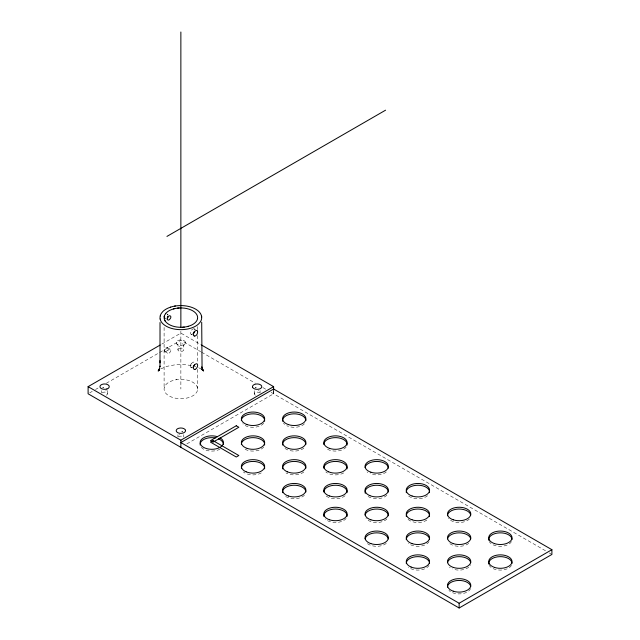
<?xml version="1.0" encoding="UTF-8"?>
<svg xmlns="http://www.w3.org/2000/svg" width="640" height="640" viewBox="0 0 640 640"><rect width="100%" height="100%" fill="white"/><g stroke="black" fill="none" stroke-linecap="round" stroke-linejoin="round"><path stroke-width="0.48" stroke-dasharray="3.2 2.4" d="M186.872 443.872L273.624 393.784L273.624 389.024M164.552 350.208L164.552 350.976M167.888 349.048L167.888 348.28A2.408 1.512 -56.4 0 0 167.376 347.52L166.792 347.392A2.392 1.52 -65.8 0 0 165.488 348.144L164.968 348.912A2.408 1.304 -64.2 0 0 164.544 350.208M190.4 365.552L190.4 366.528A3.064 2.008 -54.5 0 0 190.92 367.408A3.088 2 -61 0 0 191.264 367.6A3.064 2 -64.2 0 0 191.864 367.68A3.024 2.016 -69.1 0 0 192.072 367.672M183.264 345.944L183.776 344.992L183.76 349.584M185.144 343.68L183.536 345.664M102.192 392.832L102.944 392.4A2.912 1.68 0 0 1 106.656 392.592A2.912 1.68 0 0 1 107 394.736L106.248 395.176M178.464 436.864L179.208 436.432A2.912 1.68 0 0 1 183.264 436.864M161.816 344.088L180.864 333.096L200.736 344.568M89.76 392.832L92.248 391.392M95.56 389.48L98.04 388.048M106.328 383.264L180.864 340.232L200.736 351.712M160.768 368.888L167.112 366.296L175.672 364.696L184.12 364.552L192.016 365.624M105.752 390.568L106.248 390.416M258.288 390.568L258.784 390.416M176 379.768L176.816 379.632M194.896 366.376L195.824 366.672M182.024 343.448L182.512 343.608M179.208 346.384L179.704 346.536M179.208 434.448L179.704 434.6M164.544 350.976A2.408 1.264 -62.9 0 0 164.968 351.688L168.376 353.44A2.384 1.168 -53.5 0 0 169.68 352.688L170.512 351.568A2.392 1.536 -53.2 0 0 170.84 350.328A2.392 1.544 -54 0 0 170.504 349.384L167.376 347.52M164.968 351.688L165.488 351.776A2.392 1.224 -54.9 0 0 166.792 351.016L167.376 350.296A2.408 1.48 -55.4 0 0 167.896 349.048M167.104 314.088L168.088 314.608M170.272 349.192L169.68 349.064A2.384 1.552 -67.5 0 0 168.376 349.816L167.68 351.016A2.392 1.2 -66 0 0 167.44 352.288A2.392 1.192 -65.7 0 0 167.68 353.192L167.872 353.36M198.736 367.776L201.08 368.96M193.856 328.8A3.088 1.544 -58.4 0 1 194.144 328.896L195.608 329.736M165.664 318.76L166.416 319.2M191.088 334.2L191.744 334.576M201.568 352.184L255.4 383.264M262.856 387.568L266.168 389.48M271.136 392.352L545.848 550.952M549.304 552.952L551.896 554.448M191.088 367.52L191.744 367.896M176.584 343.68C179.136 346.256 177.728 345.096 177.96 349.928M167.92 315.328L167.888 314.96A2.408 1.512 -56.4 0 0 167.376 314.2M254.232 393.96L254.216 390.632M107.496 393.616L107.512 390.592M273.624 391.112L273.624 393.784M260.048 390.592L260.048 392.976M197.624 326.648L197.624 329.624M197.624 335.576L197.624 361.36M197.624 369.296L197.624 389.128M183.776 434.632L183.776 437.008M180.864 331.184L180.864 389.024M177.952 434.664L177.952 437.04M164.104 327.44L164.104 388.928M101.68 390.632L101.68 393.008M166.464 317.984A2.392 1.224 -54.9 0 1 165.488 318.448M192.072 334.328A3.064 2 -64.2 0 1 191.264 334.28A3.088 2 -61.8 0 1 190.928 334.088A3.064 1.992 -57.2 0 1 190.44 333.176L190.4 332.232A3.064 1.936 -52.5 0 1 190.92 330.912A3.088 1.736 -53.7 0 1 191.248 330.408A3.064 1.536 -53 0 1 191.872 329.8A3.024 1.424 -52.1 0 1 193.32 328.84A3.064 1.52 -56.4 0 1 193.528 328.768M191.296 363.768A3.064 1.536 -53 0 1 191.872 363.12A3.024 1.432 -52.2 0 1 193.312 362.16A3.064 1.504 -55.2 0 1 193.856 362.12A3.088 1.544 -58.4 0 1 194.144 362.216A3.064 1.464 -66.6 0 1 194.352 362.456M190.912 364.232A3.088 1.736 -53.7 0 1 191.248 363.736M190.472 365.536A3.064 1.856 -53.2 0 1 191 364.272M194.144 328.904A3.064 1.488 -65.7 0 1 194.576 329.608M255.48 395.176A2.92 1.688 0 0 1 254.728 392.824L255.48 392.4A2.92 1.688 0 0 1 259.544 392.824M470.552 588.552A11.664 6.736 0 0 1 460.88 593.832A11.664 6.736 0 0 1 448.944 590.44M470.552 564.752A11.664 6.736 0 0 1 470.248 565.416M468.744 567.184A11.664 6.736 0 0 1 452.528 568.92M450.184 567.688A11.664 6.736 0 0 1 449.528 567.184M511.472 541.616A11.664 6.736 0 0 1 500.36 546.304A11.664 6.736 0 0 1 489.248 541.616M511.472 565.416A11.664 6.736 0 0 1 500.36 570.104A11.664 6.736 0 0 1 489.248 565.416M426.864 520.08A11.664 6.736 0 0 1 407.712 519.032M468.744 543.384A11.664 6.736 0 0 1 458.008 546.272A11.664 6.736 0 0 1 448.432 542.248M469.336 519.032A11.664 6.736 0 0 1 458.568 522.496A11.664 6.736 0 0 1 448.432 518.44M427.52 495.784A11.664 6.736 0 0 1 407.712 495.232M386.88 519.032A11.664 6.736 0 0 1 376.112 522.496A11.664 6.736 0 0 1 365.984 518.44M429.024 541.616A11.664 6.736 0 0 1 419.624 546.232A11.664 6.736 0 0 1 408.304 543.384M429.024 565.416A11.664 6.736 0 0 1 419.624 570.032A11.664 6.736 0 0 1 408.304 567.184M346.16 518.44A11.664 6.736 0 0 1 336.032 522.496A11.664 6.736 0 0 1 325.264 519.032M386.296 543.384A11.664 6.736 0 0 1 375.56 546.272A11.664 6.736 0 0 1 365.984 542.248M263.712 423.24A11.664 6.736 0 0 1 253.584 427.288A11.664 6.736 0 0 1 242.816 423.832M303.84 448.176A11.664 6.736 0 0 1 293.104 451.064A11.664 6.736 0 0 1 283.536 447.04M343.704 472.928A11.664 6.736 0 0 1 325.848 471.984M386.88 495.232A11.664 6.736 0 0 1 376.688 498.696A11.664 6.736 0 0 1 366.488 495.232M386.296 471.984A11.664 6.736 0 0 1 370.08 473.712M367.736 472.48A11.664 6.736 0 0 1 367.08 471.984M346.16 447.04A11.664 6.736 0 0 1 336.592 451.064A11.664 6.736 0 0 1 325.848 448.176M304.432 423.832A11.664 6.736 0 0 1 286.76 425.736M284.624 424.376A11.664 6.736 0 0 1 283.536 423.24M263.712 447.04A11.664 6.736 0 0 1 254.136 451.064A11.664 6.736 0 0 1 243.4 448.176M303.84 471.984A11.664 6.736 0 0 1 285.992 472.928M345.064 495.784A11.664 6.736 0 0 1 325.264 495.232M304.432 495.232A11.664 6.736 0 0 1 294.232 498.696A11.664 6.736 0 0 1 284.04 495.232M261.256 472.928A11.664 6.736 0 0 1 243.4 471.984M220.024 449.128A11.664 6.736 0 0 1 201.08 447.04M164.328 387.448L164.208 387.936A16.816 9.712 0 0 0 164.168 389.912A16.752 9.672 0 0 0 184.912 398.416L185.72 398.288A16.792 9.696 0 0 0 193.12 395.632L193.664 395.28A16.664 9.624 0 0 0 195.488 393.752L196.528 392.472A16.792 9.696 0 0 0 197.608 388.632A16.752 9.672 0 0 0 186.664 379.96A16.752 9.672 0 0 0 168.592 382.448L168.064 382.776A16.664 9.624 0 0 0 166.24 384.296L165.2 385.576A16.864 9.736 0 0 0 164.48 386.968L164.328 387.448M178.8 348.56L178.464 348.8A2.912 1.68 0 0 0 178.8 350.944A2.912 1.68 0 0 0 182.52 351.136L183.264 350.704A2.912 1.68 0 0 0 182.928 348.56A2.912 1.68 0 0 0 179.208 348.368L178.8 348.56M185.464 342.16A4.672 2.696 0 0 0 178.6 340.256A4.704 2.72 0 0 0 176.784 341.304A4.672 2.696 0 0 0 180.08 345.272A4.672 2.696 0 0 0 185.464 342.16"/><path stroke-width="0.96" d="M159.24 369.544L158.688 370.416L159.416 369.04L158.4 370.816L159.6 368.52L159.296 369.352L160.008 366.072L159.992 366.472L160.024 322.504M160.016 362.816L160.024 360.592M164.552 316.888L164.552 317.656M164.192 316.624L164.456 315.64M159.6 368.52L158.16 370.984L159.544 369.672M165.48 313.776L165.824 313.344M166.944 236.408L385.576 110.176M551.896 549.688L459.136 603.24L180.864 442.576L273.624 389.024L551.896 549.688L551.896 554.448L459.136 608L88.104 393.784L88.104 386.648L160.16 345.048M88.104 386.648L180.864 440.2L273.624 386.648L273.624 390.216M170.68 307.12L169.008 307.72A20.888 12.064 0 0 0 165.432 309.528A20.872 12.048 0 0 0 162.992 311.368L161.632 312.984A20.888 12.064 0 0 0 160.232 315.912M102.944 387.64L103.44 387.48M255.48 387.64L255.976 387.48M173.456 308.936L174.208 308.736M187.52 326.504L188.272 326.304M194.96 369.336L195.176 369.288A3.032 1.984 -67.7 0 0 196.016 368.792L196.216 368.616A3.064 1.896 -65.8 0 0 196.896 367.688A3.08 1.808 -65.3 0 0 197.328 366.888A3.056 1.608 -65.4 0 0 197.592 365.76A3.032 1.472 -66.8 0 0 197.568 364.792A3.056 1.56 -63.9 0 0 197.296 364.096A3.08 1.584 -59 0 0 196.904 363.84A3.064 1.56 -56.5 0 0 196.224 363.816L196.016 363.896A3.032 1.48 -53.4 0 0 195.168 364.376L194.96 364.56A3.064 1.616 -54.6 0 0 194.344 365.176A3.08 1.768 -54.9 0 0 193.832 365.92A3.056 1.928 -53.7 0 0 193.376 366.976A3.032 1.984 -52.3 0 0 193.384 368.432A3.056 1.952 -56 0 0 193.832 369.088A3.08 1.96 -61.1 0 0 194.16 369.288A3.064 1.968 -65.2 0 0 194.96 369.352M174.416 306.176L175.416 306.008M177.432 308.152L179.128 307.992M184.296 327.096L182.592 327.248M182.024 431.512L182.512 431.672M201.568 345.048L273.624 386.648M201.664 369.288L202.952 370.232L201.664 369.288L202.344 369.784M202.256 369.728L203.384 370.816L202.568 369.6L203.296 370.672L202.896 370.24M202.472 369.816L203.56 370.896M203.072 370.488L201.864 367.48M164.888 320.56L165.168 321.016M201.856 367.32L201.768 366.92L202.064 368.304L201.704 322.256M201.576 316.272L201.664 316.88M160.152 318.976L160.056 318.36A20.808 12.016 0 0 1 160.28 315.928M459.136 603.24L459.136 608M180.864 32L180.864 327.192M180.864 440.2L180.864 447.336M106.856 389.008A4.672 2.696 0 0 1 99.992 387.096A4.672 2.696 0 0 1 105.376 383.992A4.672 2.696 0 0 1 108.68 387.952A4.704 2.72 0 0 1 106.848 389.008M197.52 331.264A3.032 1.472 -66.8 0 1 197.568 332.448A3.056 1.608 -65.4 0 1 197.312 333.56A3.08 1.808 -65.3 0 1 196.944 334.4A3.064 1.928 -66.3 0 1 196.224 335.312L196.016 335.472A3.032 1.984 -67.7 0 1 195.176 335.96L194.96 336.016A3.064 1.968 -65.2 0 1 194.344 336.016M197.544 331.248A3.056 1.56 -63.9 0 0 197.296 330.768A3.08 1.584 -59 0 0 196.904 330.52A3.064 1.56 -56.5 0 0 196.224 330.496L196.016 330.568A3.032 1.48 -53.4 0 0 195.168 331.056L194.96 331.232A3.064 1.616 -54.6 0 0 194.344 331.856M170.648 307.104A20.872 12.048 0 0 1 192.648 307.688A20.872 12.048 0 0 1 201.496 319.336A20.888 12.064 0 0 1 200.096 322.256L198.688 323.856A20.872 12.048 0 0 1 196.296 325.712A20.888 12.064 0 0 1 192.704 327.528L191.04 328.12A20.808 12.016 0 0 1 187.312 329.064L186.312 329.232A20.872 12.048 0 0 1 160.096 318.968M167.616 316.568A2.408 1.48 -55.4 0 1 167.384 316.976M164.776 318.2A2.408 1.264 -62.9 0 1 164.544 317.656M164.544 316.888A2.408 1.304 -64.2 0 1 164.632 316.456M194.352 336A3.08 1.96 -58.8 0 1 193.832 335.768A3.056 1.952 -56 0 1 193.344 334.88A3.032 1.984 -52.1 0 1 193.384 333.656A3.056 1.928 -53.7 0 1 193.824 332.592A3.08 1.808 -54.7 0 1 194.328 331.832M194.456 331.328A3.064 1.496 -67.4 0 1 194.08 332.392M194.16 332.44A3.088 1.832 -66.5 0 1 193.864 332.96M193.832 332.92A3.064 1.896 -67.1 0 1 193.312 333.584A3.024 2.016 -69.4 0 1 192.928 333.976M194.512 364.384A3.064 1.496 -67.4 0 1 194.08 365.712M194.16 365.76A3.088 1.832 -66.5 0 1 193.864 366.28A3.064 1.936 -67.5 0 1 193.328 366.944M193.328 366.952A3.024 2.016 -69.4 0 1 192.928 367.296M447.48 587.176A11.664 6.736 0 0 1 458.536 580.448A11.664 6.736 0 0 1 470.736 586.48M447.536 562.68A11.664 6.736 0 0 1 459.136 556.64A11.664 6.736 0 0 1 470.736 562.68M488.768 540.264A11.664 6.736 0 0 1 499.76 532.848A11.664 6.736 0 0 1 512.024 539.568M488.768 564.064A11.664 6.736 0 0 1 499.76 556.648A11.664 6.736 0 0 1 512.024 563.376M406.312 516.464A11.664 6.736 0 0 1 417.912 509.04A11.664 6.736 0 0 1 429.512 516.464M447.536 538.872A11.664 6.736 0 0 1 459.136 532.84A11.664 6.736 0 0 1 470.736 538.872M447.48 515.768A11.664 6.736 0 0 1 458.536 509.048A11.664 6.736 0 0 1 470.736 515.072M406.312 492.664A11.664 6.736 0 0 1 417.912 485.232A11.664 6.736 0 0 1 429.512 492.664M365.088 515.072A11.664 6.736 0 0 1 377.288 509.048A11.664 6.736 0 0 1 388.344 515.768M406.248 539.568A11.664 6.736 0 0 1 417.912 532.84A11.664 6.736 0 0 1 429.568 539.568M406.248 563.376A11.664 6.736 0 0 1 417.912 556.64A11.664 6.736 0 0 1 429.568 563.376M323.864 516.464A11.664 6.736 0 0 1 335.456 509.04A11.664 6.736 0 0 1 347.056 516.464M365.088 538.872A11.664 6.736 0 0 1 376.688 532.84A11.664 6.736 0 0 1 388.28 538.872M241.344 420.56A11.664 6.736 0 0 1 253.608 413.84A11.664 6.736 0 0 1 264.608 421.256M282.632 445.056A11.664 6.736 0 0 1 293.632 437.64A11.664 6.736 0 0 1 305.896 444.368M323.8 468.168A11.664 6.736 0 0 1 336.064 461.44A11.664 6.736 0 0 1 347.056 468.864M365.272 493.344A11.664 6.736 0 0 1 375.488 485.272A11.664 6.736 0 0 1 388.344 491.968M365.088 467.472A11.664 6.736 0 0 1 377.288 461.44A11.664 6.736 0 0 1 388.344 468.168M323.8 444.368A11.664 6.736 0 0 1 336.064 437.64A11.664 6.736 0 0 1 347.056 445.056M282.632 421.256A11.664 6.736 0 0 1 293.632 413.84A11.664 6.736 0 0 1 305.896 420.56M241.344 444.368A11.664 6.736 0 0 1 253.608 437.64A11.664 6.736 0 0 1 264.608 445.056M282.632 468.864A11.664 6.736 0 0 1 293.632 461.44A11.664 6.736 0 0 1 305.896 468.168M323.8 491.968A11.664 6.736 0 0 1 336.064 485.248A11.664 6.736 0 0 1 347.056 492.664M282.632 492.664A11.664 6.736 0 0 1 293.632 485.248A11.664 6.736 0 0 1 305.896 491.968M241.344 468.168A11.664 6.736 0 0 1 253.608 461.44A11.664 6.736 0 0 1 264.608 468.864M200.184 445.056A11.664 6.736 0 0 1 215.32 437.952M218.392 438.816A11.664 6.736 0 0 1 223.44 444.368M220.024 437.816A11.664 6.736 0 0 1 215.832 448.896A11.664 6.736 0 0 1 200.152 442.072A11.664 6.736 0 0 1 217.44 436.696M197.536 318.624L197.272 319.6A16.736 9.664 0 0 1 196.248 321.464L195.896 321.896A16.76 9.68 0 0 1 194.216 323.472A16.616 9.592 0 0 1 192.712 324.464A16.616 9.592 0 0 1 191 325.328A16.76 9.68 0 0 1 169.008 324.464A16.76 9.68 0 0 1 167.512 311.768A16.616 9.592 0 0 1 170.72 309.92A16.76 9.68 0 0 1 189.08 309.184A16.76 9.68 0 0 1 197.536 318.624M167.872 317.256L167.68 317.696A2.392 1.2 -66 0 0 167.44 318.968A2.392 1.192 -65.7 0 0 167.68 319.872L168.376 320.12A2.384 1.168 -53.5 0 0 169.68 319.368L170.512 318.24A2.392 1.528 -53.5 0 0 170.832 317.008A2.392 1.544 -54 0 0 170.504 316.064L169.68 315.736A2.384 1.552 -67.5 0 0 168.376 316.488L167.872 317.256M236.264 425.768L210.496 440.648L213.072 442.136L238.84 427.256L236.264 425.768M213.072 440.648L210.496 442.136L236.264 457.008L238.84 455.52L213.072 440.648M185.464 430.224A4.672 2.696 0 0 0 178.6 428.32A4.704 2.72 0 0 0 176.784 429.376A4.672 2.696 0 0 0 180.08 433.336A4.672 2.696 0 0 0 185.464 430.224M252.528 387.096A4.672 2.696 0 0 0 259.392 389.008A4.704 2.72 0 0 0 261.208 387.952A4.672 2.696 0 0 0 257.912 383.992A4.672 2.696 0 0 0 252.528 387.096M453.304 591.216A11.664 6.736 0 0 0 470.8 585.392A11.664 6.736 0 0 0 453.304 579.56A11.664 6.736 0 0 0 453.304 591.216M453.304 567.416A11.664 6.736 0 0 0 470.8 561.584A11.664 6.736 0 0 0 453.304 555.76A11.664 6.736 0 0 0 453.304 567.416M494.536 543.616A11.664 6.736 0 0 0 512.024 537.784A11.664 6.736 0 0 0 494.536 531.952A11.664 6.736 0 0 0 494.536 543.616M494.536 567.416A11.664 6.736 0 0 0 512.024 561.584A11.664 6.736 0 0 0 494.536 555.76A11.664 6.736 0 0 0 494.536 567.416M412.08 519.816A11.664 6.736 0 0 0 429.568 513.984A11.664 6.736 0 0 0 412.08 508.152A11.664 6.736 0 0 0 412.08 519.816M453.304 543.616A11.664 6.736 0 0 0 470.8 537.784A11.664 6.736 0 0 0 453.304 531.952A11.664 6.736 0 0 0 453.304 543.616M453.304 519.816A11.664 6.736 0 0 0 470.8 513.984A11.664 6.736 0 0 0 453.304 508.152A11.664 6.736 0 0 0 453.304 519.816M412.08 496.016A11.664 6.736 0 0 0 429.568 490.184A11.664 6.736 0 0 0 412.08 484.352A11.664 6.736 0 0 0 412.08 496.016M370.856 519.816A11.664 6.736 0 0 0 388.344 513.984A11.664 6.736 0 0 0 370.856 508.152A11.664 6.736 0 0 0 370.856 519.816M412.08 543.616A11.664 6.736 0 0 0 429.568 537.784A11.664 6.736 0 0 0 412.08 531.952A11.664 6.736 0 0 0 412.08 543.616M411.072 567.04A11.664 6.736 0 0 0 429.512 562.28A11.664 6.736 0 0 0 413.152 555.44A11.664 6.736 0 0 0 411.072 567.04M329.632 519.816A11.664 6.736 0 0 0 347.12 513.984A11.664 6.736 0 0 0 329.632 508.152A11.664 6.736 0 0 0 329.632 519.816M370.856 543.616A11.664 6.736 0 0 0 388.344 537.784A11.664 6.736 0 0 0 370.856 531.952A11.664 6.736 0 0 0 370.856 543.616M247.176 424.608A11.664 6.736 0 0 0 264.672 418.776A11.664 6.736 0 0 0 247.176 412.944A11.664 6.736 0 0 0 247.176 424.608M288.4 448.408A11.664 6.736 0 0 0 305.896 442.576A11.664 6.736 0 0 0 288.4 436.752A11.664 6.736 0 0 0 288.4 448.408M328.616 471.832A11.664 6.736 0 0 0 347.056 467.08A11.664 6.736 0 0 0 330.704 460.232A11.664 6.736 0 0 0 328.616 471.832M369.84 495.632A11.664 6.736 0 0 0 388.28 490.88A11.664 6.736 0 0 0 371.928 484.032A11.664 6.736 0 0 0 369.84 495.632M370.856 472.208A11.664 6.736 0 0 0 388.344 466.384A11.664 6.736 0 0 0 370.856 460.552A11.664 6.736 0 0 0 370.856 472.208M329.632 448.408A11.664 6.736 0 0 0 347.12 442.576A11.664 6.736 0 0 0 329.632 436.752A11.664 6.736 0 0 0 329.632 448.408M288.4 424.608A11.664 6.736 0 0 0 305.896 418.776A11.664 6.736 0 0 0 288.4 412.944A11.664 6.736 0 0 0 288.4 424.608M247.176 448.408A11.664 6.736 0 0 0 264.672 442.576A11.664 6.736 0 0 0 247.176 436.752A11.664 6.736 0 0 0 247.176 448.408M287.392 471.832A11.664 6.736 0 0 0 305.832 467.08A11.664 6.736 0 0 0 289.48 460.232A11.664 6.736 0 0 0 287.392 471.832M329.632 496.016A11.664 6.736 0 0 0 347.12 490.184A11.664 6.736 0 0 0 329.632 484.352A11.664 6.736 0 0 0 329.632 496.016M288.4 496.016A11.664 6.736 0 0 0 305.896 490.184A11.664 6.736 0 0 0 288.4 484.352A11.664 6.736 0 0 0 288.4 496.016M246.168 471.832A11.664 6.736 0 0 0 264.608 467.08A11.664 6.736 0 0 0 248.248 460.232A11.664 6.736 0 0 0 246.168 471.832"/></g></svg>
